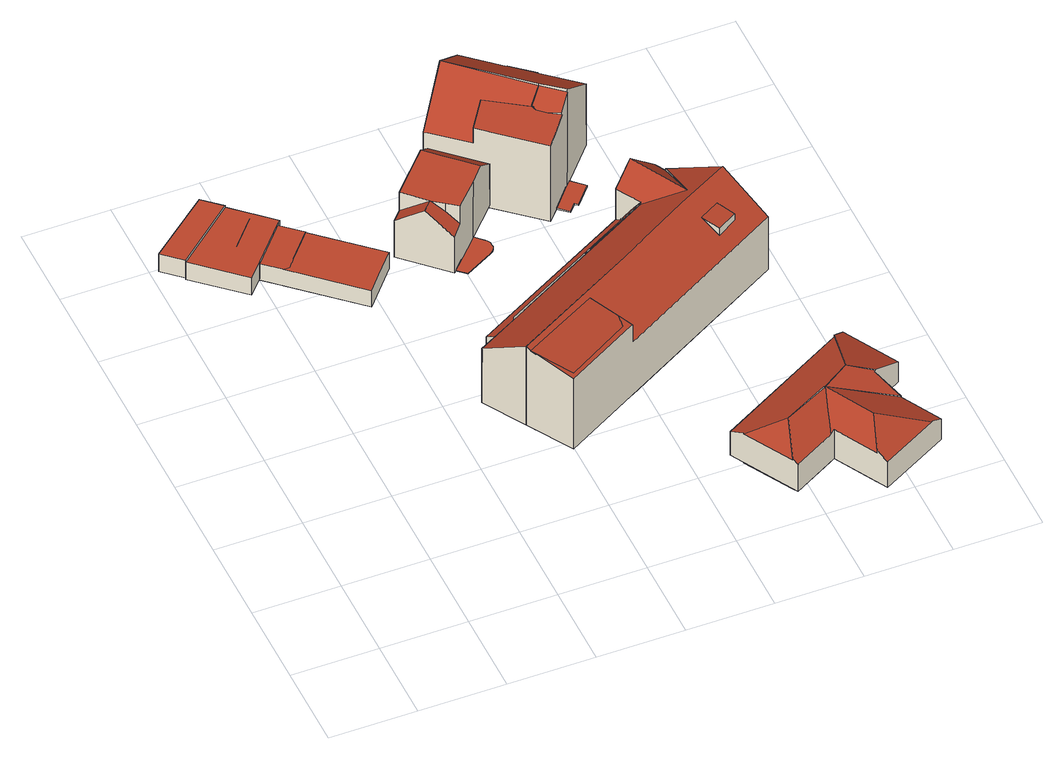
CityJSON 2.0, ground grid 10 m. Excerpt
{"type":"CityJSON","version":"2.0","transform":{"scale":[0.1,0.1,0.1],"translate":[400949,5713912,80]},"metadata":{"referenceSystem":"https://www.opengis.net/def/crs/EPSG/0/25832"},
"CityObjects":{
"building1":{"type":"Building","attributes":{"description":"FF_26","LoD1_datenquelleDachhoehe":"9998","LoD1_bezugspunktDach":"2200","LoD3_datenquelleBodenhoehe":"1000","LoD3_datenquelleLage":"1000","LoD3_datenquelleDachhoehe":"9998","LoD3_FFDatum":"2024-01-16","LoD2_FFDatum":"2024-01-15","LoD2_datenquelleDachhoehe":"9998","LoD2_datenquelleBodenhoehe":"1000","LoD2_datenquelleLage":"1000","LoD1_AnlassartAlkis":200100,"LoD1_FFDatumAlkis":"2021-07-21","LoD1_Fortfuehrungsfall":"Neuerfassung","LoD1_datenquelleBodenhoehe":"1000","LoD1_datenquelleLage":"1000","dateOfConstruction":"2020-01-01","roofType":"1000","storeysAboveGround":1},"address":[{"locality":"Dortmund","thoroughfareName":"Kurler Straße"}],"geometry":[{"type":"MultiSurface","lod":"2","boundaries":[[[0,1,2,3]],[[0,3,4,5]],[[3,2,6,4]],[[2,1,7,6]],[[1,0,5,7]],[[5,4,6,7]]],"semantics":{"surfaces":[{"type":"GroundSurface"},{"type":"WallSurface"},{"type":"RoofSurface"}],"values":[0,1,1,1,1,2]}}]},
"building2":{"type":"Building","attributes":{"description":"FF_26","LoD1_datenquelleDachhoehe":"9998","LoD1_bezugspunktDach":"2200","LoD3_datenquelleBodenhoehe":"1000","LoD3_datenquelleLage":"1000","LoD3_datenquelleDachhoehe":"9998","LoD3_FFDatum":"2024-01-16","LoD2_FFDatum":"2024-01-15","LoD2_datenquelleDachhoehe":"9998","LoD2_datenquelleBodenhoehe":"1000","LoD2_datenquelleLage":"1000","LoD1_AnlassartAlkis":200100,"LoD1_FFDatumAlkis":"2021-07-21","LoD1_Fortfuehrungsfall":"Neuerfassung","LoD1_datenquelleBodenhoehe":"1000","LoD1_datenquelleLage":"1000","dateOfConstruction":"2020-01-01","roofType":"3100","storeysAboveGround":1},"address":[{"locality":"Dortmund","thoroughfareName":"Kurler Straße"}],"geometry":[{"type":"MultiSurface","lod":"2","boundaries":[[[8,9,10,11,12,13]],[[8,13,14,15]],[[13,12,16,14]],[[12,11,17,16]],[[11,10,18,17]],[[10,9,19,18]],[[9,8,15,19]],[[15,14,16,17,18,19]]],"semantics":{"surfaces":[{"type":"GroundSurface"},{"type":"WallSurface"},{"type":"RoofSurface"}],"values":[0,1,1,1,1,1,1,2]}}]},
"building3":{"type":"Building","attributes":{"description":"FF_26","name":"05913000719220256 006","LoD1_datenquelleDachhoehe":"1000","LoD1_bezugspunktDach":"2200","LoD1_AnlassartAlkis":200100,"LoD3_FirstGenerationBy":"Hochschule Niederrhein, iPattern Institut, 2019","LoD2_datenquelleBodenhoehe":"1000","LoD2_datenquelleDachhoehe":"1000","LoD2_datenquelleLage":"1000","LoD3_FFDatum":"2019-10-16","LoD1_FFDatumAlkis":"2021-07-21","LoD1_Fortfuehrungsfall":"Fortführung Grundriss","LoD3_datenquelleLage":"1000","LoD3_datenquelleBodenhoehe":"1000","LoD3_datenquelleDachhoehe":"1000","LoD2_FFDatum":"2020-02-06","LoD1_datenquelleBodenhoehe":"1000","LoD1_datenquelleLage":"1000","GebaeudeHoehe":2.7,"measuredHeight":2.7,"roofType":"1000","storeysAboveGround":1},"address":[{"locality":"Dortmund","thoroughfareName":"Kurler Straße","thoroughfareNumber":"256"}],"geometry":[{"type":"MultiSurface","lod":"2","boundaries":[[[20,21,22,23,24,25,26]],[[26,25,24,27,28,29,30,31,32]],[[33,34,35,36,37,38,39,40,41,42]],[[36,35,23,22]],[[38,36,22,21,20]],[[42,38,20,26,32,31,30]],[[34,42,30,29,28]],[[35,34,28,27]],[[23,27,24]]],"semantics":{"surfaces":[{"type":"RoofSurface"},{"type":"GroundSurface"},{"type":"WallSurface"}],"values":[0,0,1,2,2,2,2,2,2]}}]},
"building4":{"type":"Building","attributes":{"description":"FF_26","name":"05913000719220256 003","LoD1_datenquelleDachhoehe":"1000","LoD1_bezugspunktDach":"2200","LoD1_AnlassartAlkis":300500,"LoD3_FirstGenerationBy":"Hochschule Niederrhein, iPattern Institut, 2019","LoD2_datenquelleBodenhoehe":"1000","LoD2_datenquelleDachhoehe":"1000","LoD2_datenquelleLage":"1000","LoD3_FFDatum":"2019-10-16","LoD1_FFDatumAlkis":"2021-07-21","LoD1_Fortfuehrungsfall":"Fortführung Grundriss","LoD3_datenquelleLage":"1000","LoD3_datenquelleBodenhoehe":"1000","LoD3_datenquelleDachhoehe":"1000","LoD2_FFDatum":"2020-02-06","LoD1_datenquelleBodenhoehe":"1000","LoD1_datenquelleLage":"1000","GebaeudeHoehe":8.1,"measuredHeight":8.1},"address":[{"locality":"Dortmund","thoroughfareName":"Kurler Straße","thoroughfareNumber":"256"}],"geometry":[{"type":"MultiSurface","lod":"2","boundaries":[[[43,44,45,46,47,48,49,50,51,52]],[[50,49,48,47,53,54,51]],[[55,56,57,58,43,59]],[[43,60,61,62,59]],[[63,64,65,66,67,68,69,70,71,72,73,74]],[[68,66,53,47,46]],[[58,57,45,44]],[[43,58,44]],[[60,43,52]],[[65,63,52,51,54]],[[66,65,54,53]],[[71,68,46,45,57,56,55]],[[74,71,55,59,62,61]],[[63,74,61,60]]],"semantics":{"surfaces":[{"type":"RoofSurface"},{"type":"GroundSurface"},{"type":"WallSurface"}],"values":[0,0,0,0,1,2,2,2,2,2,2,2,2,2]}}]},
"building5":{"type":"Building","attributes":{"description":"FF_26","name":"05913000719220256 005","LoD1_datenquelleDachhoehe":"1000","LoD1_bezugspunktDach":"2200","LoD1_AnlassartAlkis":300500,"LoD3_FirstGenerationBy":"Hochschule Niederrhein, iPattern Institut, 2019","LoD2_datenquelleBodenhoehe":"1000","LoD2_datenquelleDachhoehe":"1000","LoD2_datenquelleLage":"1000","LoD3_FFDatum":"2019-10-16","LoD1_FFDatumAlkis":"2021-07-21","LoD1_Fortfuehrungsfall":"Fortführung Grundriss","LoD3_datenquelleLage":"1000","LoD3_datenquelleBodenhoehe":"1000","LoD3_datenquelleDachhoehe":"1000","LoD2_FFDatum":"2020-02-06","LoD1_datenquelleBodenhoehe":"1000","LoD1_datenquelleLage":"1000","GebaeudeHoehe":0.1,"measuredHeight":0.1},"address":[{"locality":"Dortmund","thoroughfareName":"Kurler Straße","thoroughfareNumber":"256"}],"geometry":[{"type":"MultiSurface","lod":"2","boundaries":[[[75,76,77,78,79,80,81,82,83,84,85]],[[86,87,88,89,90,91,92,93,70,68,94]],[[86,94,75,85]],[[87,86,85,84]],[[88,87,84,83]],[[89,88,83,82]],[[90,89,82,81]],[[91,90,81,80]],[[92,91,80,79]],[[93,92,79,78]],[[70,93,78,77]],[[68,70,77,76]],[[94,68,76,75]]],"semantics":{"surfaces":[{"type":"RoofSurface"},{"type":"GroundSurface"},{"type":"WallSurface"}],"values":[0,1,2,2,2,2,2,2,2,2,2,2,2]}}]},
"building6":{"type":"Building","attributes":{"name":"05913000719220256 a003","LoD1_datenquelleDachhoehe":"1000","LoD1_bezugspunktDach":"2200","GebaeudeHoehe":7.7,"LoD1_AnlassartAlkis":300200,"LoD1_datenquelleBodenhoehe":"1000","LoD1_datenquelleLage":"1000","LoD2_datenquelleBodenhoehe":"1000","LoD2_datenquelleDachhoehe":"1000","LoD2_datenquelleLage":"1000","LoD2_FFDatum":"2020-02-06","LoD3_datenquelleBodenhoehe":"1000","LoD3_datenquelleDachhoehe":"1000","LoD3_datenquelleLage":"1000","LoD3_FFDatum":"2019-10-16","LoD3_FirstGenerationBy":"Hochschule Niederrhein, iPattern Institut, 2019","measuredHeight":7.7,"roofType":"9999","storeysAboveGround":0},"address":[{"locality":"Dortmund","thoroughfareName":"Kurler Straße","thoroughfareNumber":"256, a"}],"geometry":[{"type":"MultiSurface","lod":"2","boundaries":[[[95,96,97,98,99,100,101]],[[96,102,103,104,105]],[[106,107,108,109,110,111,112,113]],[[111,109,104,103,101,100]],[[113,111,100,99,98]],[[106,113,98,97]],[[109,106,97,96,105,104]],[[95,101,103,102]],[[96,95,102]]],"semantics":{"surfaces":[{"type":"RoofSurface"},{"type":"GroundSurface"},{"type":"WallSurface"}],"values":[0,0,1,2,2,2,2,2,2]}}]},
"building7":{"type":"Building","attributes":{"name":"05913000719220256 a001","LoD1_datenquelleDachhoehe":"1000","LoD1_bezugspunktDach":"2200","GebaeudeHoehe":11.3,"LoD1_AnlassartAlkis":300500,"LoD1_datenquelleBodenhoehe":"1000","LoD1_datenquelleLage":"1000","LoD2_datenquelleBodenhoehe":"1000","LoD2_datenquelleDachhoehe":"1000","LoD2_datenquelleLage":"1000","LoD2_FFDatum":"2020-02-06","LoD3_datenquelleBodenhoehe":"1000","LoD3_datenquelleDachhoehe":"1000","LoD3_datenquelleLage":"1000","LoD3_FFDatum":"2019-10-16","LoD3_FirstGenerationBy":"Hochschule Niederrhein, iPattern Institut, 2019","measuredHeight":11.3,"roofType":"5000","storeysAboveGround":0},"address":[{"locality":"Dortmund","thoroughfareName":"Kurler Straße","thoroughfareNumber":"256, a"}],"geometry":[{"type":"MultiSurface","lod":"2","boundaries":[[[114,115,116,117,118,119,120,121,122,123],[124,125,126,127]],[[128,129,130,117,116,115,114,123,131,132,133,134]],[[135,136,137,119,118]],[[134,138,139,140,141]],[[128,134,141,142,143]],[[144,145,146,147,137,136,135,118,148]],[[124,149,150,125]],[[151,152,153,154,155,156,157,158,159,160,161,162,163,164,165,166,167,168,169,170]],[[169,165,145,144,148,118,117]],[[171,169,117,116]],[[162,160,131,123,122]],[[138,134,133]],[[159,156,140,139,138,133,132]],[[160,159,132,131]],[[170,169,117,130]],[[120,119,137]],[[156,154,142,141,140]],[[153,170,130,129,128,143]],[[154,153,143,142]],[[121,120,137,147]],[[165,162,122,121,147,146,145]],[[126,125,150]],[[127,126,150,149]],[[124,127,149]]],"semantics":{"surfaces":[{"type":"RoofSurface"},{"type":"GroundSurface"},{"type":"WallSurface"}],"values":[0,0,0,0,0,0,0,1,2,2,2,2,2,2,2,2,2,2,2,2,2,2,2,2]}}]},
"building8":{"type":"Building","attributes":{"description":"FF_26","name":"05913000719220256 001","LoD1_datenquelleDachhoehe":"1000","LoD1_bezugspunktDach":"2200","LoD1_AnlassartAlkis":300500,"LoD3_FirstGenerationBy":"Hochschule Niederrhein, iPattern Institut, 2019","LoD2_datenquelleBodenhoehe":"1000","LoD2_datenquelleDachhoehe":"1000","LoD2_datenquelleLage":"1000","LoD3_FFDatum":"2019-10-16","LoD1_FFDatumAlkis":"2021-07-21","LoD1_Fortfuehrungsfall":"Fortführung Grundriss","LoD3_datenquelleLage":"1000","LoD3_datenquelleBodenhoehe":"1000","LoD3_datenquelleDachhoehe":"1000","LoD2_FFDatum":"2020-02-06","LoD1_datenquelleBodenhoehe":"1000","LoD1_datenquelleLage":"1000","GebaeudeHoehe":13.8,"measuredHeight":13.8},"address":[{"locality":"Dortmund","thoroughfareName":"Kurler Straße","thoroughfareNumber":"256"}],"geometry":[{"type":"MultiSurface","lod":"2","boundaries":[[[172,173,174,175,176,177,178,179,180,181]],[[182,183,184,181,185,186,187,188]],[[189,190,191,192,193,194,195,183,196,197]],[[198,199,200,184,201,195,194,202]],[[203,204,205,206,207,208,209,210,211,212,213,214,215,216,217,218,219,220,221,222]],[[219,217,185,181,180]],[[220,219,180,179]],[[221,220,179,178]],[[222,221,178,177]],[[203,222,177,176]],[[204,203,176,175]],[[184,200,173,172]],[[181,184,172]],[[217,212,190,189,197,188,187,186,185]],[[182,188,197,196]],[[183,182,196]],[[212,208,198,202,193,192,191,190]],[[194,193,202]],[[183,195,201]],[[184,183,201]],[[208,204,175,174,173,200,199,198]]],"semantics":{"surfaces":[{"type":"RoofSurface"},{"type":"GroundSurface"},{"type":"WallSurface"}],"values":[0,0,0,0,1,2,2,2,2,2,2,2,2,2,2,2,2,2,2,2,2]}}]},
"building9":{"type":"Building","attributes":{"name":"05913000719220254 001","LoD1_datenquelleDachhoehe":"1000","LoD1_bezugspunktDach":"2200","GebaeudeHoehe":5.9,"LoD1_AnlassartAlkis":300500,"LoD1_datenquelleBodenhoehe":"1000","LoD1_datenquelleLage":"1000","LoD2_datenquelleBodenhoehe":"1000","LoD2_datenquelleDachhoehe":"1000","LoD2_datenquelleLage":"1000","LoD2_FFDatum":"2020-02-06","LoD3_datenquelleBodenhoehe":"1000","LoD3_datenquelleDachhoehe":"1000","LoD3_datenquelleLage":"1000","LoD3_FFDatum":"2019-10-16","LoD3_FirstGenerationBy":"Hochschule Niederrhein, iPattern Institut, 2019","measuredHeight":5.9,"roofType":"9999","storeysAboveGround":0},"address":[{"locality":"Dortmund","thoroughfareName":"Kurler Straße","thoroughfareNumber":"254"}],"geometry":[{"type":"MultiSurface","lod":"2","boundaries":[[[223,224,225,226,227,228,229,230,231,232]],[[233,234,235,236,237,238,239]],[[227,240,241,242,243,244,245]],[[246,247,248,249,250,251,224]],[[249,252,253,233,239]],[[254,255,256,234,233,257]],[[258,259,227,239,260]],[[224,223,261]],[[262,263,264,265,266,267,268,269,270,271,272,273,274,275,276,277,278,279,280,281,282,283,284,285,286,287]],[[278,273,248,247,246,261,223,232,231]],[[280,278,231,230,229]],[[281,280,229,228]],[[239,227,226]],[[251,250,226,225]],[[224,251,225]],[[264,287,258,260,238,237,236]],[[228,227,245]],[[284,281,245,244,243,242]],[[285,284,242,241]],[[227,259,240]],[[224,261,246]],[[273,271,252,249,248]],[[250,249,239]],[[271,267,256,255,254,257,253,252]],[[233,253,257]],[[267,264,236,235,234,256]],[[239,238,260]],[[287,285,241,240,259,258]]],"semantics":{"surfaces":[{"type":"RoofSurface"},{"type":"GroundSurface"},{"type":"WallSurface"}],"values":[0,0,0,0,0,0,0,0,1,2,2,2,2,2,2,2,2,2,2,2,2,2,2,2,2,2,2,2]}}]},
"building10":{"type":"Building","attributes":{"description":"FF_26","name":"05913000719220256 004","LoD1_datenquelleDachhoehe":"1000","LoD1_bezugspunktDach":"2200","LoD1_AnlassartAlkis":300500,"LoD3_FirstGenerationBy":"Hochschule Niederrhein, iPattern Institut, 2019","LoD2_datenquelleBodenhoehe":"1000","LoD2_datenquelleDachhoehe":"1000","LoD2_datenquelleLage":"1000","LoD3_FFDatum":"2019-10-16","LoD1_FFDatumAlkis":"2021-07-21","LoD1_Fortfuehrungsfall":"Fortführung Grundriss","LoD3_datenquelleLage":"1000","LoD3_datenquelleBodenhoehe":"1000","LoD3_datenquelleDachhoehe":"1000","LoD2_FFDatum":"2020-02-06","LoD1_datenquelleBodenhoehe":"1000","LoD1_datenquelleLage":"1000","GebaeudeHoehe":0.3,"measuredHeight":0.3},"address":[{"locality":"Dortmund","thoroughfareName":"Kurler Straße","thoroughfareNumber":"256"}],"geometry":[{"type":"MultiSurface","lod":"2","boundaries":[[[288,289,290,291,292,293]],[[205,294,295,296,297,211]],[[205,211,288,293]],[[294,205,293,292]],[[295,294,292,291]],[[296,295,291,290]],[[297,296,290,289]],[[211,297,289,288]]],"semantics":{"surfaces":[{"type":"RoofSurface"},{"type":"GroundSurface"},{"type":"WallSurface"}],"values":[0,1,2,2,2,2,2,2]}}]}
},
"vertices":[
[94,620,21],[25,562,21],[3,582,21],[73,639,21],[73,639,46],[94,620,46],[3,582,46],[25,562,46],
[95,532,19],[78,514,19],[25,562,19],[94,620,19],[138,580,19],[135,577,19],[135,577,44],[95,532,44],[138,580,44],[94,620,44],[25,562,44],[78,514,44],
[185,450,41],[201,469,41],[224,495,41],[156,555,42],[129,524,42],[121,514,42],[114,514,42],[156,555,43],[111,595,43],[85,566,42],[73,552,42],[83,542,42],[113,515,42],[85,566,18],[111,595,18],[156,555,18],[224,495,18],[201,469,18],[185,450,18],[114,514,18],[113,515,18],[83,542,18],[73,552,18],
[271,497,95],[284,488,95],[296,477,96],[322,504,96],[338,522,97],[324,537,96],[308,552,96],[305,555,96],[291,569,96],[247,522,95],[356,541,76],[306,585,78],[284,464,67],[286,466,68],[296,477,70],[284,488,83],[260,487,94],[247,522,68],[236,510,68],[246,500,80],[247,522,16],[291,569,16],[306,585,16],[356,541,16],[338,522,16],[322,504,16],[296,477,16],[286,466,16],[284,464,16],[260,487,16],[246,500,16],[236,510,16],
[331,495,17],[322,504,17],[286,466,17],[296,457,17],[329,475,17],[332,477,17],[334,480,17],[335,483,17],[335,486,17],[335,490,17],[333,493,17],[333,493,16],[335,490,16],[335,486,16],[335,483,16],[334,480,16],[332,477,16],[329,475,16],[296,457,16],[331,495,16],
[453,411,61],[458,438,50],[455,442,47],[264,336,47],[267,331,51],[280,307,65],[284,310,65],[453,411,80],[284,310,91],[471,414,90],[458,437,52],[455,442,13],[458,438,13],[458,437,13],[471,414,13],[284,310,13],[280,307,13],[267,331,13],[264,336,13],
[510,374,123],[496,366,123],[411,317,123],[266,236,123],[269,231,120],[356,279,119],[375,248,96],[384,233,86],[585,347,86],[556,399,123],[512,351,110],[535,364,110],[547,346,97],[524,332,96],[470,413,89],[280,307,88],[237,284,88],[529,447,88],[528,447,88],[519,461,78],[512,389,115],[300,191,112],[373,234,112],[375,248,114],[519,461,75],[519,462,75],[512,474,75],[476,454,116],[455,442,91],[471,414,91],[273,225,119],[297,184,111],[382,232,111],[384,233,111],[272,225,119],[524,332,106],[547,346,106],[280,307,10],[470,413,10],[471,414,10],[455,442,10],[476,454,10],[512,474,10],[519,462,10],[519,461,10],[528,447,10],[529,447,10],[556,399,10],[585,347,10],[384,233,10],[382,232,10],[297,184,10],[273,225,10],[272,225,10],[269,231,10],[266,236,10],[237,284,10],[411,317,10],
[420,561,149],[443,541,150],[446,544,146],[484,587,100],[444,622,100],[445,623,99],[420,644,99],[419,643,100],[379,678,100],[340,633,148],[363,580,127],[407,549,132],[420,561,146],[302,588,100],[306,585,100],[341,555,100],[343,553,100],[356,541,122],[406,498,121],[419,512,126],[431,526,131],[431,527,131],[419,534,131],[409,543,131],[363,580,130],[343,553,122],[442,539,145],[443,540,145],[443,541,146],[407,549,134],[431,527,133],[444,622,12],[484,587,12],[446,544,12],[443,541,12],[443,540,12],[442,539,12],[431,527,12],[431,526,12],[419,512,12],[406,498,12],[356,541,12],[343,553,12],[341,555,12],[306,585,12],[302,588,12],[340,633,12],[379,678,12],[419,643,12],[420,644,12],[445,623,12],
[452,102,46],[497,91,61],[549,118,62],[551,118,62],[582,139,61],[597,204,38],[596,203,38],[548,176,38],[444,118,38],[452,103,46],[581,63,61],[639,46,41],[640,47,41],[652,53,34],[627,98,34],[627,99,34],[551,118,61],[612,130,51],[645,148,33],[610,211,33],[607,209,35],[601,206,38],[597,204,40],[483,47,47],[484,46,46],[487,41,43],[535,68,43],[551,118,60],[549,118,60],[540,71,46],[567,22,46],[568,22,48],[569,20,46],[574,10,41],[567,22,48],[610,128,50],[612,130,50],[627,99,35],[483,47,46],[627,99,4],[627,98,4],[652,53,4],[640,47,4],[639,46,4],[574,10,4],[569,20,4],[568,22,4],[567,22,4],[540,71,4],[535,68,4],[487,41,4],[484,46,4],[483,47,4],[452,102,4],[452,103,4],[444,118,4],[548,176,4],[596,203,4],[597,204,4],[601,206,4],[607,209,4],[610,211,4],[645,148,4],[612,130,4],[610,128,4],
[419,512,14],[430,502,14],[438,511,14],[442,508,14],[461,530,14],[446,544,14],[461,530,12],[442,508,12],[438,511,12],[430,502,12]
]}
